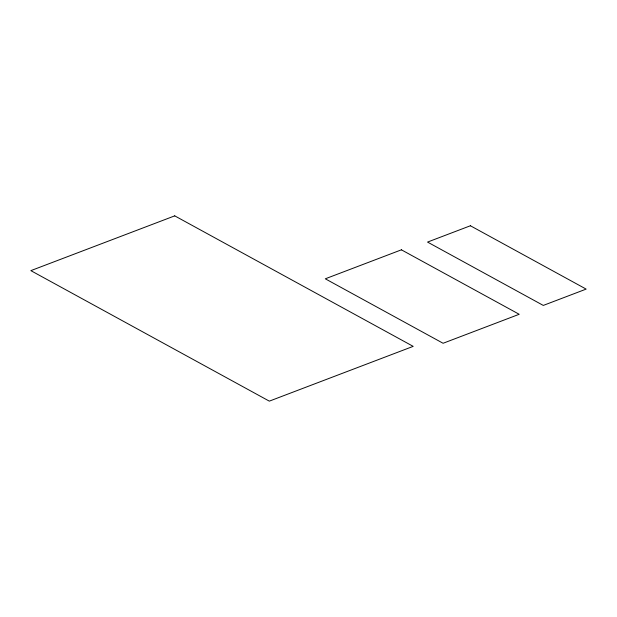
<?xml version="1.0" encoding="UTF-8"?>
<svg xmlns="http://www.w3.org/2000/svg" width="617" height="617" viewBox="0 0 617 617"><rect width="100%" height="100%" fill="white"/><g stroke="black" fill="none" stroke-linecap="round" stroke-linejoin="round"><path stroke-width="0.93" d="M174.727 215.857L30.85 270.639L269.32 401.143L413.189 346.361L174.727 215.857M401.412 249.823L325.298 278.807L443.091 343.268L519.198 314.284L401.412 249.823M470.401 225.76L427.542 242.08L543.292 305.423L586.15 289.103L470.401 225.76"/></g></svg>
